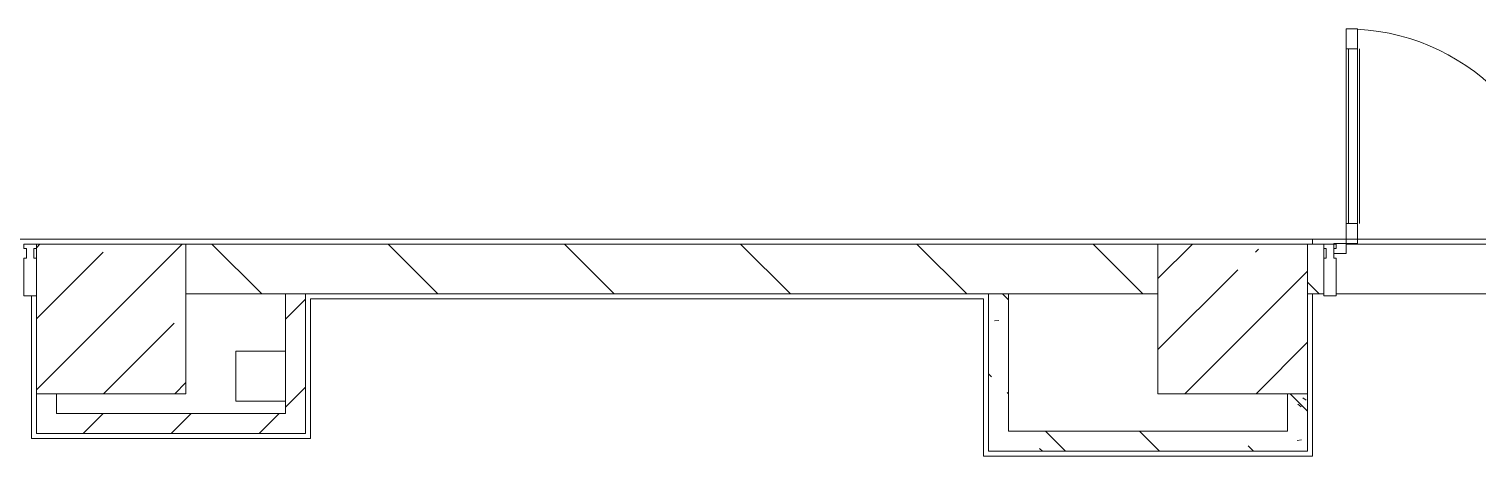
# Model space of a CAD drawing. Header units: millimetres. Extents: x 35787 to 244346, y -8553 to 29000.
# Drawn here: x 124966 to 130777, y 7050 to 8763 of the extents above; entities that cross this region are included whole.
import ezdxf

# ---------------------------------------------------------------- set-up
doc = ezdxf.new("R2010")
doc.units = ezdxf.units.MM
for name, color, linetype, lineweight, true_color in [('A-DETL-GENF-7', 7, 'Continuous', 5, 0xaaaaaa), ('A-DOOR-3', 7, 'Continuous', 5, 0xaaaaaa), ('A-FLOR-2', 7, 'Continuous', 5, 0xaaaaaa), ('I-WALL-8', 7, 'Continuous', 5, 0x787878)]:
    doc.layers.add(name, color=color, linetype=linetype, lineweight=lineweight, true_color=true_color)
for name, color, linetype, lineweight in [('A-GLAZ-CWMG-2', 7, 'Continuous', 5), ('A-WALL', 7, 'Continuous', 9), ('I-WALL-7', 7, 'Continuous', 5), ('S-COLS-1', 7, 'Continuous', 5)]:
    doc.layers.add(name, color=color, linetype=linetype, lineweight=lineweight)
pattern_1 = [(45, (117336.4, 0), (-176.7767, 176.7767), [])]
pattern_2 = [(135, (117336.4, 0), (-353.553, -353.553), [])]
pattern_3 = [(135, (117336.4, 0), (-377.17, -377.17), [533.4, -88.9, 17.78, -88.9]), (135, (117336.4, 376.94), (-377.17, -377.17), []), (50, (117336.4, 0), (637.645, -55.787), [66.675, -733.425]), (355, (117336.4, 0), (-123.35, 668.7), [53.34, -586.74]), (100.451, (117389.54, -4.65), (514.3, 612.908), [56.665, -623.315]), (46.184, (117336.4, 177.8), (948.776, -147.15), [100.01, -1100.137]), (96.636, (117415.5, 165.5), (830.91, 865.997), [85, -934.973]), (351.184, (117336.4, 177.8), (830.92, 865.99), [80.01, -880.11]), (21, (117425.3, 133.35), (530.65, -357.928), [66.675, -733.425]), (326, (117425.3, 133.35), (216.308, 644.658), [53.34, -586.74]), (71.451, (117469.5, 103.5), (746.96, 286.724), [56.665, -623.315]), (37.5, (117336.4, 0), (10.8105, 295.9426), [16.764, -562.864, 16.764, -578.866, -588.962]), (37.5, (117336.4, 0), (10.8105, 295.9426), [-1175.258, 16.764, -572.198]), (7.5, (117336.4, 0), (233.869, 350.632), [16.764, -322.834, 16.764, -549.529, -224.472]), (7.5, (117336.4, 0), (233.869, 350.632), [-905.891, 16.764, -207.708]), (327.5, (117138.16, 0), (474.568, -20.0513), [16.764, -205.486, 16.764, -676.656, -920.115]), (327.5, (117138.16, 0), (474.568, -20.0513), [-915.67, 16.764, -903.351]), (317.5, (117049.26, 0), (518.452, 88.993), [16.764, -272.161, 16.764, -443.738, -653.415]), (317.5, (117049.26, 0), (518.452, 88.993), [-749.427, 16.764, -636.65])]

# ---------------------------------------------------------------- blocks, each defined once
blk = doc.blocks.new('BSC_Колонна _Прямоугольная - 600х600-V158-1_2_2_птичка')
at = {"layer": 'S-COLS-1'}
h = blk.add_hatch(dxfattribs=at)
h.set_pattern_fill('FP_169', color=256, style=0, pattern_type=2)
h.set_pattern_definition([(45, (-7960, -7600), (-285.123, 285.123), []), (45, (-7674.88, -7600), (-285.123, 285.123), [504.031, -100.806, 16.764, -84.042])])
h.paths.add_polyline_path([(300, -300), (300, 300), (-300, 300), (-300, -300), (281.5, -300)])
for p, q in [((300, 300), (-300, 300)), ((-300, 300), (-300, -300)), ((300, -300), (300, 300)), ((-300, -300), (300, -300))]:
    blk.add_line(p, q, dxfattribs=at)
blk = doc.blocks.new('BSC_Колонна _Прямоугольная - 600х600-20441433-1_2_2_птичка')
at = {"layer": 'S-COLS-1'}
h = blk.add_hatch(dxfattribs=at)
h.set_pattern_fill('FP_178', color=256, style=0, pattern_type=2)
h.set_pattern_definition([(45, (-12460, -7600), (-285.123, 285.123), []), (45, (-12174.88, -7600), (-285.123, 285.123), [504.031, -100.806, 16.764, -84.042])])
h.paths.add_polyline_path([(-300, -300), (300, -300), (300, 300), (-300, 300), (-300, -164.8)])
for p, q in [((300, 300), (-300, 300)), ((-300, 300), (-300, -300)), ((300, -300), (300, 300)), ((-300, -300), (300, -300))]:
    blk.add_line(p, q, dxfattribs=at)
blk = doc.blocks.new('Прямоугольный импост - Импост структурный с накладкой - 190мм-32633541-1_2_2_птичка')
at = {"layer": 'A-GLAZ-CWMG-2'}
for p, q in [((0, 17), (-50, 17)), ((-50, 17), (-50, 0)), ((-50, 0), (-40, 0)), ((-40, 0), (-40, -40)), ((-10, -40), (-10, 0)), ((-10, 0), (0, 0)), ((-40, -40), (-50, -40)), ((-50, -40), (-50, -190)), ((0, -40), (-10, -40)), ((-50, -190), (0, -190))]:
    blk.add_line(p, q, dxfattribs=at)
blk = doc.blocks.new('Дверь_Витражная_остекление_ - ВВ-6 остекление-32633143-1_2_2_птичка')
at = {"layer": 'A-DETL-GENF-7'}
for p, q in [((-630, 880), (-585, 880)), ((-630, 880), (-630, 20)), ((-585, 880), (-630, 880)), ((-630, 880), (-630, 20)), ((-585, 880), (-585, 20)), ((-585, 20), (-585, 880)), ((-630, 800), (-585, 800)), ((-620, 800), (-620, 100)), ((-576, 800), (-576, 100)), ((680, 420), (635, 420)), ((635, 420), (635, 20)), ((680, 420), (635, 420)), ((635, 420), (635, 20)), ((680, 420), (680, 20)), ((680, 20), (680, 420)), ((626, 340), (626, 100)), ((680, 340), (635, 340)), ((670, 340), (670, 100)), ((-630, 100), (-585, 100)), ((680, 100), (635, 100)), ((-585, 20), (-630, 20)), ((-630, 20), (-585, 20))]:
    blk.add_line(p, q, dxfattribs=at)
at = {"layer": 'A-DOOR-3'}
for p, q in [((-630, 880), (-630, 20)), ((630, 420), (630, 20)), ((-630, 20), (-680, 20)), ((-680, 20), (-680, -20)), ((-630, -20), (-630, 20)), ((680, 20), (630, 20)), ((630, 20), (630, -20)), ((680, -20), (680, 20)), ((-680, -20), (-630, -20)), ((630, -20), (680, -20))]:
    blk.add_line(p, q, dxfattribs=at)
for centre, radius, start, end in [((-630, 20), 860, 360, 90), ((630, 20), 400, 90, 180)]:
    blk.add_arc(centre, radius, start, end, dxfattribs=at)
blk = doc.blocks.new('Прямоугольный импост - Импост структурный с накладкой - 190мм-33226183-1_2_2_птичка')
at = {"layer": 'A-GLAZ-CWMG-2'}
for p, q in [((0, 190), (-50, 190)), ((-50, 190), (-50, 40)), ((0, 40), (0, 190)), ((-50, 40), (-40, 40)), ((-40, 0), (-50, 0)), ((-50, 0), (-50, -17)), ((-40, 40), (-40, 0)), ((-10, 0), (-10, 40)), ((-10, 40), (0, 40)), ((0, 0), (-10, 0)), ((0, -17), (0, 0)), ((-50, -17), (0, -17))]:
    blk.add_line(p, q, dxfattribs=at)

msp = doc.modelspace()

# ---------------------------------------------------------------- hatches: boundary and pattern name
at = {"layer": 'I-WALL-7'}
h = msp.add_hatch(dxfattribs=at)
h.set_pattern_fill('FP_98', color=256, style=0, pattern_type=2)
h.set_pattern_definition(pattern_2)
h.paths.add_polyline_path([(126055.6, 7700), (129496.4, 7700), (129496.4, 7900), (125596.4, 7900), (125596.4, 7700), (125996.4, 7700)])
h = msp.add_hatch(dxfattribs=at)
h.set_pattern_fill('FP_98', color=256, style=0, pattern_type=2)
h.set_pattern_definition(pattern_2)
h.paths.add_polyline_path([(130096.4, 7700), (130161.4, 7700), (130161.4, 7900), (130096.4, 7900)])
h.paths.add_polyline_path([(131666.4, 7700), (132066.4, 7700), (132066.4, 7900), (131601.4, 7894.4), (131601.4, 7700), (131646.4, 7700)])
h.paths.add_polyline_path([(133196.4, 7700), (133996.4, 7700), (133996.4, 7900), (133166.4, 7900), (133166.4, 7700)])
h = msp.add_hatch(dxfattribs=at)
h.set_pattern_fill('FP_97', color=256, style=0, pattern_type=2)
h.set_pattern_definition(pattern_1)
h.paths.add_polyline_path([(126076.4, 7140), (126076.4, 7700), (125996.4, 7700), (125996.4, 7140)])
h = msp.add_hatch(dxfattribs=at)
h.set_pattern_fill('FP_97', color=256, style=0, pattern_type=2)
h.set_pattern_definition(pattern_1)
h.paths.add_polyline_path([(125623.8, 7140), (125996.4, 7140), (125996.4, 7220), (124996.4, 7220), (124996.4, 7140), (125616.1, 7140)])
at = {"layer": 'I-WALL-8'}
h = msp.add_hatch(dxfattribs=at)
h.set_pattern_fill('FP_112', color=256, style=0, pattern_type=2)
h.set_pattern_definition(pattern_3)
h.paths.add_polyline_path([(128816.4, 7150), (128896.4, 7150), (128896.4, 7700), (128816.4, 7700), (128816.4, 7271.5)])
h = msp.add_hatch(dxfattribs=at)
h.set_pattern_fill('FP_112', color=256, style=0, pattern_type=2)
h.set_pattern_definition(pattern_3)
h.paths.add_polyline_path([(130096.4, 7070), (130096.4, 7300), (130016.4, 7300), (130016.4, 7070)])
h = msp.add_hatch(dxfattribs=at)
h.set_pattern_fill('FP_112', color=256, style=0, pattern_type=2)
h.set_pattern_definition(pattern_3)
h.paths.add_polyline_path([(129295.8, 7070), (130016.4, 7070), (130016.4, 7150), (128816.4, 7150), (128816.4, 7070)])

# ---------------------------------------------------------------- linework, layer by layer
at = {"layer": 'A-FLOR-2'}
for p, q in [((120329.6, 7920), (133076.4, 7920)), ((130116.4, 7920), (130116.4, 7900)), ((124976.4, 7120), (124976.4, 7693)), ((128796.4, 7680), (126096.4, 7680)), ((126096.4, 7680), (126096.4, 7120)), ((128796.4, 7050), (128796.4, 7680)), ((130116.4, 7700), (130116.4, 7050)), ((125796.4, 7470), (125996.4, 7470)), ((125796.4, 7270), (125796.4, 7470)), ((125996.4, 7270), (125796.4, 7270)), ((126096.4, 7120), (124976.4, 7120)), ((130116.4, 7050), (128796.4, 7050))]:
    msp.add_line(p, q, dxfattribs=at)
at = {"layer": 'A-WALL'}
for p, q in [((126076.4, 7700), (125996.4, 7700)), ((128896.4, 7700), (128816.4, 7700))]:
    msp.add_line(p, q, dxfattribs=at)
at = {"layer": 'I-WALL-7'}
for p, q in [((129496.4, 7900), (125596.4, 7900)), ((130161.4, 7900), (130096.4, 7900)), ((130161.4, 7700), (130161.4, 7900)), ((130251.4, 7900), (131511.4, 7900)), ((125596.4, 7700), (125996.4, 7700)), ((125996.4, 7700), (125996.4, 7220)), ((126076.4, 7140), (126076.4, 7700)), ((126076.4, 7700), (128816.4, 7700)), ((128816.4, 7700), (128816.4, 7070)), ((128896.4, 7700), (129496.4, 7700)), ((128896.4, 7150), (128896.4, 7700)), ((130096.4, 7700), (130161.4, 7700)), ((131551.9, 7700), (130210.9, 7700)), ((124996.4, 7300), (124996.4, 7140)), ((125076.4, 7220), (125076.4, 7300)), ((130016.4, 7300), (130016.4, 7150)), ((130096.4, 7070), (130096.4, 7300)), ((125996.4, 7220), (125076.4, 7220)), ((130016.4, 7150), (128896.4, 7150)), ((124996.4, 7140), (126076.4, 7140)), ((128816.4, 7070), (130096.4, 7070))]:
    msp.add_line(p, q, dxfattribs=at)

# ---------------------------------------------------------------- block references
at = {"layer": 'A-DOOR-3'}
msp.add_blockref('Дверь_Витражная_остекление_ - ВВ-6 остекление-32633143-1_2_2_птичка', (130881.4, 7883), dxfattribs=at)
at = {"layer": 'A-GLAZ-CWMG-2'}
msp.add_blockref('Прямоугольный импост - Импост структурный с накладкой - 190мм-32633541-1_2_2_птичка', (124996.4, 7883), dxfattribs=at)
at = {"layer": 'A-GLAZ-CWMG-2', "rotation": 180}
msp.add_blockref('Прямоугольный импост - Импост структурный с накладкой - 190мм-33226183-1_2_2_птичка', (130161.4, 7883), dxfattribs=at)
at = {"layer": 'S-COLS-1'}
for name, p in [('BSC_Колонна _Прямоугольная - 600х600-V158-1_2_2_птичка', (125296.4, 7600)), ('BSC_Колонна _Прямоугольная - 600х600-20441433-1_2_2_птичка', (129796.4, 7600))]:
    msp.add_blockref(name, p, dxfattribs=at)

doc.saveas('drawing.dxf')
